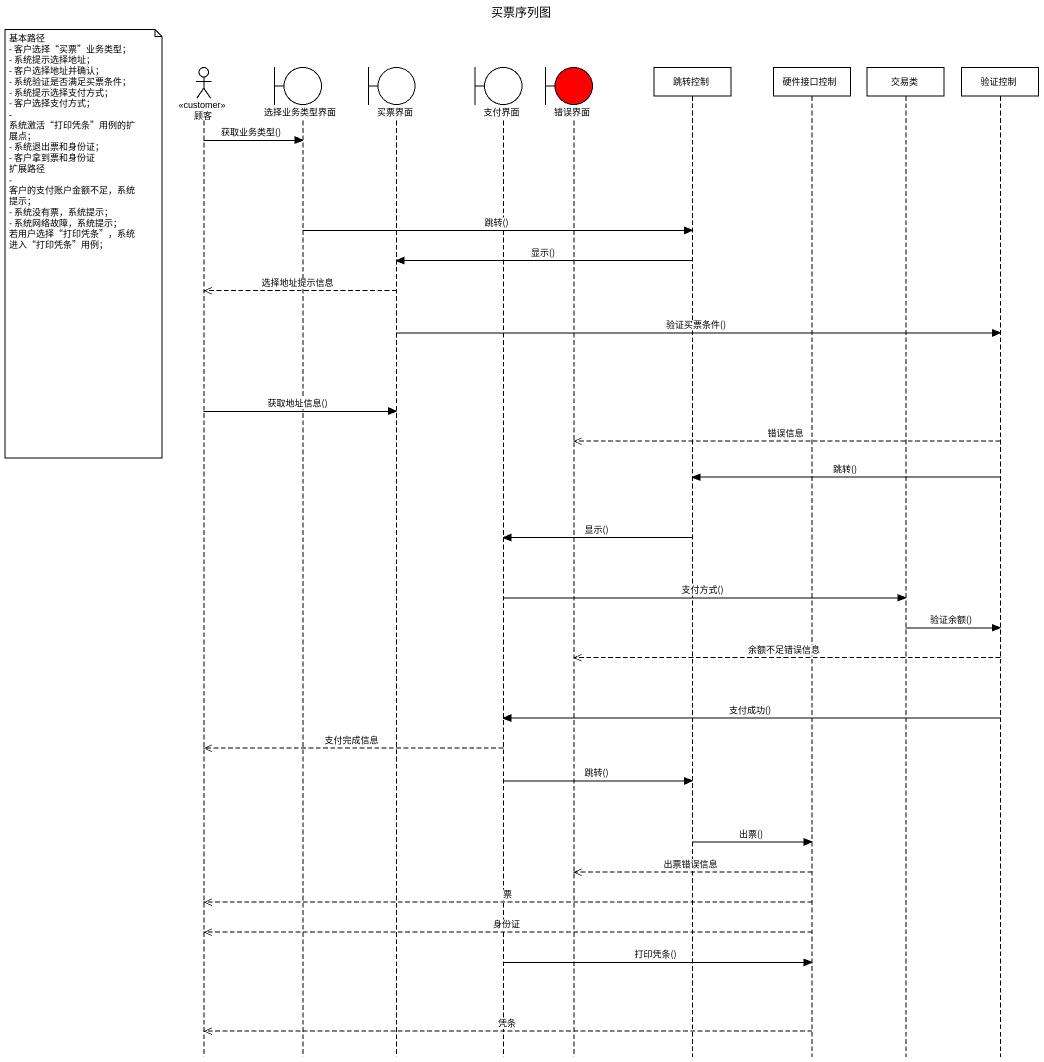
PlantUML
@startuml
title 买票序列图
hide footbox
actor 顾客 <<customer>>
boundary 选择业务类型界面
boundary 买票界面
boundary 支付界面
boundary 错误界面 #FF0000
participant 跳转控制
participant 硬件接口控制
participant 交易类
participant 验证控制

顾客 -> 选择业务类型界面 : 获取业务类型()
选择业务类型界面 -> 跳转控制 : 跳转()
note left of 顾客
  基本路径
  - 客户选择“买票”业务类型；
  - 系统提示选择地址；
  - 客户选择地址并确认；
  - 系统验证是否满足买票条件；
  - 系统提示选择支付方式；
  - 客户选择支付方式；
  - 系统激活“打印凭条”用例的扩展点；
  - 系统退出票和身份证；
  - 客户拿到票和身份证
  扩展路径
  - 客户的支付账户金额不足，系统提示；
  - 系统没有票，系统提示；
  - 系统网络故障，系统提示；
  若用户选择“打印凭条”，系统进入“打印凭条”用例；
end note
跳转控制 -> 买票界面 : 显示()
买票界面 -->> 顾客 : 选择地址提示信息
买票界面 -> 验证控制 : 验证买票条件()
顾客 -> 买票界面 : 获取地址信息()
验证控制 -->> 错误界面 : 错误信息
验证控制 -> 跳转控制 : 跳转()
跳转控制 -> 支付界面 : 显示()
支付界面 -> 交易类 : 支付方式()
交易类 -> 验证控制 : 验证余额()
验证控制 -->> 错误界面 : 余额不足错误信息
验证控制 -> 支付界面 : 支付成功()
支付界面 -->> 顾客 : 支付完成信息
支付界面 -> 跳转控制 : 跳转()
跳转控制 -> 硬件接口控制 : 出票()
硬件接口控制 -->> 错误界面 : 出票错误信息
硬件接口控制 -->> 顾客 : 票
硬件接口控制 -->> 顾客 : 身份证
支付界面 -> 硬件接口控制 : 打印凭条()
硬件接口控制 -->> 顾客 : 凭条
@enduml
